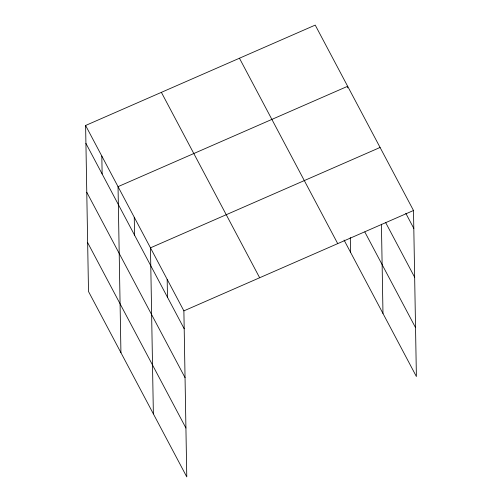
<?xml version="1.0" encoding="UTF-8"?>
<svg xmlns="http://www.w3.org/2000/svg" width="502" height="502" viewBox="0 0 502 502"><rect width="100%" height="100%" fill="white"/><g stroke="black" fill="none" stroke-linecap="round" stroke-linejoin="round"><path stroke-width="0.75" d="M85.61 125.475L183.883 310.876L186.775 476.9L88.503 291.505L85.61 125.475L315.225 25.1L413.497 210.495L416.39 376.525L344.065 240.069M380.083 147.462L150.468 247.837L153.367 413.868M183.883 310.876L413.497 210.495M405.817 213.325L413.805 228.404M385.605 222.468L414.658 277.28M364.828 231.98L415.543 327.643M239.448 58.226L337.721 243.621M161.38 92.349L259.653 277.75M85.917 143.377L184.19 328.779M86.771 192.26L185.043 377.655M87.649 242.623L185.922 428.018M381.42 224.168L382.982 313.486M347.679 87.837L347.654 86.281L118.039 186.656L120.932 352.686M350.296 237.565L350.553 252.305M167.172 279.357L167.486 297.259M134.254 217.247L134.567 235.149M101.824 156.066L102.132 173.968"/></g></svg>
